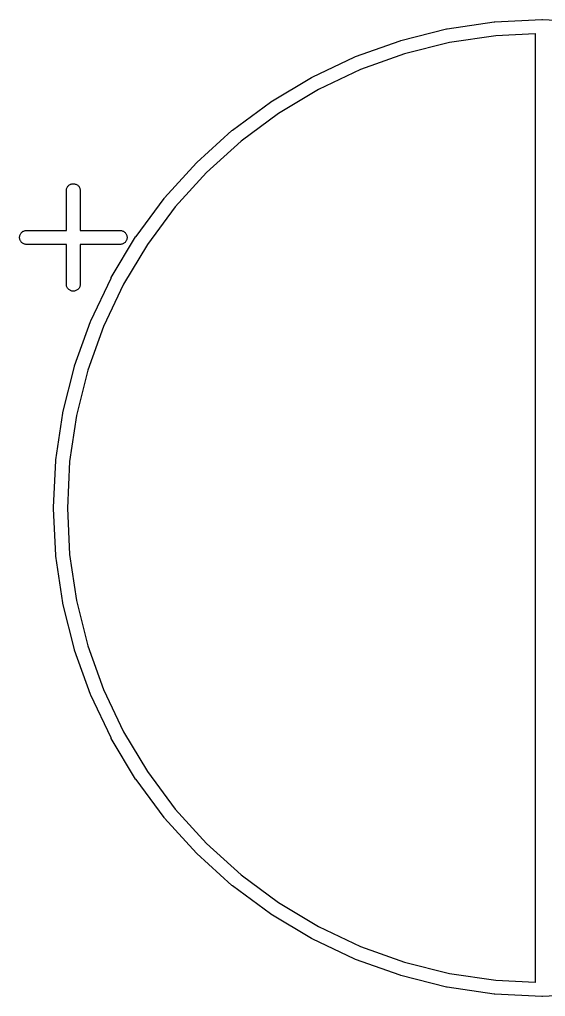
# Model space of a CAD drawing. Header units: metres. Extents: x 89 to 153, y -105 to 4.
# Drawn here: x 141.63 to 146.13, y -93.08 to -84.72 of the extents above; entities that cross this region are included whole.
import ezdxf

# ---------------------------------------------------------------- set-up
doc = ezdxf.new("R2010")
doc.units = ezdxf.units.M

msp = doc.modelspace()

# ---------------------------------------------------------------- linework, layer by layer
for points in [[(141.9205, -88.9029), (141.9205, -88.8971), (141.9404, -88.4933), (141.941, -88.4874), (142.0003, -88.0875), (142.0014, -88.0818), (142.0997, -87.6896), (142.1014, -87.684), (142.2376, -87.3033), (142.2398, -87.2979), (142.4127, -86.9324), (142.4154, -86.9272), (142.6233, -86.5805), (142.6265, -86.5756), (142.8674, -86.2508), (142.8711, -86.2463), (143.1426, -85.9468), (143.1468, -85.9426), (143.4463, -85.6711), (143.4508, -85.6674), (143.7756, -85.4265), (143.7805, -85.4233), (144.1272, -85.2154), (144.1324, -85.2127), (144.4979, -85.0398), (144.5033, -85.0376), (144.884, -84.9014), (144.8896, -84.8997), (145.2818, -84.8014), (145.2875, -84.8003), (145.6874, -84.741), (145.6933, -84.7404), (146.0971, -84.7205), (146.1029, -84.7205), (146.5067, -84.7404)], [(142.0396, -88.9), (142.0396, -88.9), (142.0396, -88.9), (142.0396, -88.9), (142.0396, -88.9), (142.0396, -88.9), (142.0396, -88.9), (142.0592, -89.298), (142.0592, -89.298), (142.0592, -89.298), (142.0592, -89.298), (142.0592, -89.298), (142.0592, -89.298), (142.0592, -89.298), (142.0592, -89.298), (142.1176, -89.6921), (142.1176, -89.6921), (142.1176, -89.6921), (142.1176, -89.6921), (142.1176, -89.6921), (142.1176, -89.6922), (142.1176, -89.6922), (142.1176, -89.6922), (142.2144, -90.0786), (142.2144, -90.0787), (142.2144, -90.0787), (142.2144, -90.0787), (142.2144, -90.0787), (142.2144, -90.0787), (142.2144, -90.0787), (142.2144, -90.0787), (142.3487, -90.4538), (142.3487, -90.4538), (142.3487, -90.4538), (142.3487, -90.4538), (142.3487, -90.4538), (142.3487, -90.4539), (142.3487, -90.4539), (142.3487, -90.4539), (142.519, -90.814), (142.519, -90.814), (142.519, -90.814), (142.519, -90.8141), (142.519, -90.8141), (142.5191, -90.8141), (142.5191, -90.8141), (142.5191, -90.8141), (142.7239, -91.1558), (142.7239, -91.1558), (142.7239, -91.1558), (142.7239, -91.1558), (142.7239, -91.1558), (142.7239, -91.1558), (142.7239, -91.1558), (142.7239, -91.1559), (142.9613, -91.4759), (142.9613, -91.4759), (142.9613, -91.4759), (142.9613, -91.4759), (142.9613, -91.4759), (142.9613, -91.4759), (142.9613, -91.4759), (142.9613, -91.4759), (143.2288, -91.7711), (143.2289, -91.7711), (143.2289, -91.7711), (143.2289, -91.7711), (143.2289, -91.7711), (143.2289, -91.7711), (143.2289, -91.7711), (143.2289, -91.7712), (143.5241, -92.0387), (143.5241, -92.0387), (143.5241, -92.0387), (143.5241, -92.0387), (143.5241, -92.0387), (143.5241, -92.0387), (143.5241, -92.0387), (143.5241, -92.0387), (143.8441, -92.2761), (143.8442, -92.2761), (143.8442, -92.2761), (143.8442, -92.2761), (143.8442, -92.2761), (143.8442, -92.2761), (143.8442, -92.2761), (143.8442, -92.2761), (144.1859, -92.4809), (144.1859, -92.4809), (144.1859, -92.4809), (144.1859, -92.481), (144.1859, -92.481), (144.186, -92.481), (144.186, -92.481), (144.186, -92.481), (144.5461, -92.6513), (144.5461, -92.6513), (144.5461, -92.6513), (144.5462, -92.6513), (144.5462, -92.6513), (144.5462, -92.6513), (144.5462, -92.6513), (144.5462, -92.6513), (144.9213, -92.7856), (144.9213, -92.7856), (144.9213, -92.7856), (144.9213, -92.7856), (144.9213, -92.7856), (144.9213, -92.7856), (144.9213, -92.7856), (144.9214, -92.7856), (145.3078, -92.8824), (145.3078, -92.8824), (145.3078, -92.8824), (145.3079, -92.8824), (145.3079, -92.8824), (145.3079, -92.8824), (145.3079, -92.8824), (145.3079, -92.8824), (145.702, -92.9408), (145.702, -92.9408), (145.702, -92.9408), (145.702, -92.9408), (145.702, -92.9408), (145.702, -92.9408), (145.702, -92.9408), (145.702, -92.9408), (146.0399, -92.9574), (146.04, -92.9574), (146.04, -92.9574), (146.04, -92.9574), (146.04, -92.9574), (146.04, -92.9574), (146.04, -92.9574), (146.04, -92.9574), (146.04, -92.9574), (146.04, -92.9574), (146.04, -92.9574), (146.04, -92.9574), (146.04, -92.9574), (146.04, -92.9574), (146.0401, -92.9574), (146.0401, -92.9574), (146.0401, -92.9574), (146.0401, -92.9574), (146.0401, -92.9574), (146.0401, -92.9574), (146.0401, -92.9574), (146.0401, -92.9574), (146.0401, -92.9574), (146.0401, -92.9574), (146.0401, -92.9574), (146.0401, -92.9574), (146.0402, -92.9574), (146.0402, -92.9574), (146.0402, -92.9574), (146.0402, -92.9574), (146.0402, -92.9574), (146.0402, -92.9574), (146.0402, -92.9574), (146.0402, -92.9574), (146.0402, -92.9574), (146.0402, -92.9574), (146.0402, -92.9574), (146.0402, -92.9574), (146.0402, -92.9574), (146.0403, -92.9574), (146.0403, -92.9574), (146.0403, -92.9574), (146.0403, -92.9573), (146.0403, -92.9573), (146.0403, -92.9573), (146.0403, -92.9573), (146.0403, -92.9573), (146.0403, -92.9573), (146.0403, -92.9573), (146.0403, -92.9573), (146.0403, -92.9573), (146.0403, -92.9573), (146.0403, -92.9573), (146.0403, -92.9573), (146.0403, -92.9573), (146.0403, -92.9573), (146.0404, -92.9573), (146.0404, -92.9573), (146.0404, -92.9573), (146.0404, -92.9572), (146.0404, -92.9572), (146.0404, -92.9572), (146.0404, -92.9572), (146.0404, -92.9572), (146.0404, -92.9572), (146.0404, -92.9572), (146.0404, -92.9572), (146.0404, -92.9572), (146.0404, -92.9572), (146.0404, -92.9572), (146.0404, -92.9572), (146.0404, -92.9572), (146.0404, -92.9571), (146.0404, -92.9571), (146.0404, -92.9571), (146.0404, -92.9571), (146.0404, -92.9571), (146.0404, -92.9571), (146.0404, -92.9571), (146.0404, -92.9571), (146.0405, -92.9571), (146.0405, -92.9571), (146.0405, -92.9571), (146.0405, -92.9571), (146.0405, -92.957), (146.0405, -92.957), (146.0405, -92.957), (146.0405, -92.957), (146.0405, -92.957), (146.0405, -92.957), (146.0405, -92.957), (146.0405, -92.957), (146.0405, -92.957), (146.0405, -92.957), (146.0405, -92.957), (146.0405, -92.957), (146.0405, -92.957), (146.0405, -92.9569), (146.0405, -84.8431), (146.0405, -84.843), (146.0405, -84.843), (146.0405, -84.843), (146.0405, -84.843), (146.0405, -84.843), (146.0405, -84.843), (146.0405, -84.843), (146.0405, -84.843), (146.0405, -84.843), (146.0405, -84.843), (146.0405, -84.843), (146.0405, -84.843), (146.0405, -84.843), (146.0405, -84.8429), (146.0405, -84.8429), (146.0405, -84.8429), (146.0405, -84.8429), (146.0404, -84.8429), (146.0404, -84.8429), (146.0404, -84.8429), (146.0404, -84.8429), (146.0404, -84.8429), (146.0404, -84.8429), (146.0404, -84.8429), (146.0404, -84.8429), (146.0404, -84.8428), (146.0404, -84.8428), (146.0404, -84.8428), (146.0404, -84.8428), (146.0404, -84.8428), (146.0404, -84.8428), (146.0404, -84.8428), (146.0404, -84.8428), (146.0404, -84.8428), (146.0404, -84.8428), (146.0404, -84.8428), (146.0404, -84.8428), (146.0404, -84.8428), (146.0404, -84.8427), (146.0404, -84.8427), (146.0404, -84.8427), (146.0403, -84.8427), (146.0403, -84.8427), (146.0403, -84.8427), (146.0403, -84.8427), (146.0403, -84.8427), (146.0403, -84.8427), (146.0403, -84.8427), (146.0403, -84.8427), (146.0403, -84.8427), (146.0403, -84.8427), (146.0403, -84.8427), (146.0403, -84.8427), (146.0403, -84.8427), (146.0403, -84.8427), (146.0403, -84.8426), (146.0403, -84.8426), (146.0403, -84.8426), (146.0402, -84.8426), (146.0402, -84.8426), (146.0402, -84.8426), (146.0402, -84.8426), (146.0402, -84.8426), (146.0402, -84.8426), (146.0402, -84.8426), (146.0402, -84.8426), (146.0402, -84.8426), (146.0402, -84.8426), (146.0402, -84.8426), (146.0402, -84.8426), (146.0402, -84.8426), (146.0401, -84.8426), (146.0401, -84.8426), (146.0401, -84.8426), (146.0401, -84.8426), (146.0401, -84.8426), (146.0401, -84.8426), (146.0401, -84.8426), (146.0401, -84.8426), (146.0401, -84.8426), (146.0401, -84.8426), (146.0401, -84.8426), (146.0401, -84.8426), (146.04, -84.8426), (146.04, -84.8426), (146.04, -84.8426), (146.04, -84.8426), (146.04, -84.8426), (146.04, -84.8426), (146.04, -84.8426), (146.04, -84.8426), (146.04, -84.8426), (146.04, -84.8426), (146.04, -84.8426), (146.04, -84.8426), (146.04, -84.8426), (146.0399, -84.8426), (145.702, -84.8592), (145.702, -84.8592), (145.702, -84.8592), (145.702, -84.8592), (145.702, -84.8592), (145.702, -84.8592), (145.702, -84.8592), (145.702, -84.8592), (145.3079, -84.9176), (145.3079, -84.9176), (145.3079, -84.9176), (145.3079, -84.9176), (145.3079, -84.9176), (145.3078, -84.9176), (145.3078, -84.9176), (145.3078, -84.9176), (144.9214, -85.0144), (144.9213, -85.0144), (144.9213, -85.0144), (144.9213, -85.0144), (144.9213, -85.0144), (144.9213, -85.0144), (144.9213, -85.0144), (144.9213, -85.0144), (144.5462, -85.1487), (144.5462, -85.1487), (144.5462, -85.1487), (144.5462, -85.1487), (144.5462, -85.1487), (144.5461, -85.1487), (144.5461, -85.1487), (144.5461, -85.1487), (144.186, -85.319), (144.186, -85.319), (144.186, -85.319), (144.1859, -85.319), (144.1859, -85.319), (144.1859, -85.3191), (144.1859, -85.3191), (144.1859, -85.3191), (143.8442, -85.5239), (143.8442, -85.5239), (143.8442, -85.5239), (143.8442, -85.5239), (143.8442, -85.5239), (143.8442, -85.5239), (143.8442, -85.5239), (143.8441, -85.5239), (143.5241, -85.7613), (143.5241, -85.7613), (143.5241, -85.7613), (143.5241, -85.7613), (143.5241, -85.7613), (143.5241, -85.7613), (143.5241, -85.7613), (143.5241, -85.7613), (143.2289, -86.0288), (143.2289, -86.0289), (143.2289, -86.0289), (143.2289, -86.0289), (143.2289, -86.0289), (143.2289, -86.0289), (143.2289, -86.0289), (143.2288, -86.0289), (142.9613, -86.3241), (142.9613, -86.3241), (142.9613, -86.3241), (142.9613, -86.3241), (142.9613, -86.3241), (142.9613, -86.3241), (142.9613, -86.3241), (142.9613, -86.3241), (142.7239, -86.6441), (142.7239, -86.6442), (142.7239, -86.6442), (142.7239, -86.6442), (142.7239, -86.6442), (142.7239, -86.6442), (142.7239, -86.6442), (142.7239, -86.6442), (142.5191, -86.9859), (142.5191, -86.9859), (142.5191, -86.9859), (142.519, -86.9859), (142.519, -86.9859), (142.519, -86.986), (142.519, -86.986), (142.519, -86.986), (142.3487, -87.3461), (142.3487, -87.3461), (142.3487, -87.3461), (142.3487, -87.3462), (142.3487, -87.3462), (142.3487, -87.3462), (142.3487, -87.3462), (142.3487, -87.3462), (142.2144, -87.7213), (142.2144, -87.7213), (142.2144, -87.7213), (142.2144, -87.7213), (142.2144, -87.7213), (142.2144, -87.7213), (142.2144, -87.7213), (142.2144, -87.7214), (142.1176, -88.1078), (142.1176, -88.1078), (142.1176, -88.1078), (142.1176, -88.1079), (142.1176, -88.1079), (142.1176, -88.1079), (142.1176, -88.1079), (142.1176, -88.1079), (142.0592, -88.502), (142.0592, -88.502), (142.0592, -88.502), (142.0592, -88.502), (142.0592, -88.502), (142.0592, -88.502), (142.0592, -88.502), (142.0592, -88.502), (142.0396, -88.9), (142.0396, -88.9)], [(141.6675, -86.64), (141.6622, -86.6375), (141.6572, -86.6345), (141.6525, -86.631), (141.6482, -86.6271), (141.6443, -86.6228), (141.6408, -86.6181), (141.6378, -86.6131), (141.6353, -86.6078), (141.6333, -86.6023), (141.6319, -86.5966), (141.6311, -86.5908), (141.6308, -86.585), (141.6311, -86.5792), (141.6319, -86.5734), (141.6333, -86.5677), (141.6353, -86.5622), (141.6378, -86.5569), (141.6408, -86.5519), (141.6443, -86.5472), (141.6482, -86.5429), (141.6525, -86.539), (141.6572, -86.5355), (141.6622, -86.5325), (141.6675, -86.53), (141.673, -86.528), (141.6787, -86.5266), (141.6845, -86.5258), (141.6903, -86.5255), (142.0303, -86.5255), (142.0303, -86.5255), (142.0303, -86.5255), (142.0303, -86.5255), (142.0303, -86.5255), (142.0303, -86.5255), (142.0303, -86.5255), (142.0303, -86.5255), (142.0303, -86.5255), (142.0303, -86.5255), (142.0303, -86.5255), (142.0304, -86.5255), (142.0304, -86.5255), (142.0304, -86.5255), (142.0304, -86.5255), (142.0304, -86.5255), (142.0304, -86.5255), (142.0304, -86.5255), (142.0304, -86.5254), (142.0304, -86.5254), (142.0304, -86.5254), (142.0304, -86.5254), (142.0304, -86.5254), (142.0305, -86.5254), (142.0305, -86.5254), (142.0305, -86.5254), (142.0305, -86.5254), (142.0305, -86.5254), (142.0305, -86.5254), (142.0305, -86.5254), (142.0305, -86.5254), (142.0305, -86.5254), (142.0305, -86.5254), (142.0305, -86.5254), (142.0305, -86.5254), (142.0305, -86.5254), (142.0305, -86.5254), (142.0305, -86.5254), (142.0306, -86.5254), (142.0306, -86.5254), (142.0306, -86.5254), (142.0306, -86.5254), (142.0306, -86.5254), (142.0306, -86.5254), (142.0306, -86.5253), (142.0306, -86.5253), (142.0306, -86.5253), (142.0306, -86.5253), (142.0306, -86.5253), (142.0306, -86.5253), (142.0306, -86.5253), (142.0306, -86.5253), (142.0306, -86.5253), (142.0307, -86.5253), (142.0307, -86.5253), (142.0307, -86.5253), (142.0307, -86.5253), (142.0307, -86.5253), (142.0307, -86.5253), (142.0307, -86.5253), (142.0307, -86.5252), (142.0307, -86.5252), (142.0307, -86.5252), (142.0307, -86.5252), (142.0307, -86.5252), (142.0307, -86.5252), (142.0307, -86.5252), (142.0307, -86.5252), (142.0307, -86.5252), (142.0307, -86.5252), (142.0307, -86.5252), (142.0307, -86.5252), (142.0307, -86.5252), (142.0307, -86.5252), (142.0307, -86.5251), (142.0307, -86.5251), (142.0307, -86.5251), (142.0307, -86.5251), (142.0308, -86.5251), (142.0308, -86.5251), (142.0308, -86.5251), (142.0308, -86.5251), (142.0308, -86.5251), (142.0308, -86.5251), (142.0308, -86.5251), (142.0308, -86.5251), (142.0308, -86.5251), (142.0308, -86.525), (142.0308, -86.525), (142.0308, -86.525), (142.0308, -86.525), (142.0308, -86.525), (142.0308, -86.525), (142.0308, -86.525), (142.0308, -86.525), (142.0308, -86.525), (142.0308, -86.525), (142.0308, -86.525), (142.0308, -86.185), (142.0311, -86.1792), (142.0319, -86.1734), (142.0333, -86.1677), (142.0353, -86.1622), (142.0378, -86.1569), (142.0408, -86.1519), (142.0443, -86.1472), (142.0482, -86.1429), (142.0525, -86.139), (142.0572, -86.1355), (142.0622, -86.1325), (142.0675, -86.13), (142.073, -86.128), (142.0787, -86.1266), (142.0845, -86.1258), (142.0903, -86.1255), (142.0961, -86.1258), (142.1019, -86.1266), (142.1076, -86.128), (142.1131, -86.13), (142.1184, -86.1325), (142.1234, -86.1355), (142.1281, -86.139), (142.1324, -86.1429), (142.1363, -86.1472), (142.1398, -86.1519), (142.1428, -86.1569), (142.1453, -86.1622), (142.1473, -86.1677), (142.1487, -86.1734), (142.1495, -86.1792), (142.1498, -86.185), (142.1498, -86.525), (142.1498, -86.525), (142.1498, -86.525), (142.1498, -86.525), (142.1498, -86.525), (142.1498, -86.525), (142.1498, -86.525), (142.1498, -86.525), (142.1498, -86.525), (142.1498, -86.525), (142.1498, -86.525), (142.1498, -86.5251), (142.1498, -86.5251), (142.1498, -86.5251), (142.1498, -86.5251), (142.1498, -86.5251), (142.1498, -86.5251), (142.1499, -86.5251), (142.1499, -86.5251), (142.1499, -86.5251), (142.1499, -86.5251), (142.1499, -86.5251), (142.1499, -86.5251), (142.1499, -86.5251), (142.1499, -86.5252), (142.1499, -86.5252), (142.1499, -86.5252), (142.1499, -86.5252), (142.1499, -86.5252), (142.1499, -86.5252), (142.1499, -86.5252), (142.1499, -86.5252), (142.1499, -86.5252), (142.1499, -86.5252), (142.1499, -86.5252), (142.1499, -86.5252), (142.1499, -86.5252), (142.1499, -86.5252), (142.1499, -86.5253), (142.1499, -86.5253), (142.1499, -86.5253), (142.1499, -86.5253), (142.1499, -86.5253), (142.1499, -86.5253), (142.15, -86.5253), (142.15, -86.5253), (142.15, -86.5253), (142.15, -86.5253), (142.15, -86.5253), (142.15, -86.5253), (142.15, -86.5253), (142.15, -86.5253), (142.15, -86.5253), (142.15, -86.5253), (142.15, -86.5254), (142.15, -86.5254), (142.15, -86.5254), (142.15, -86.5254), (142.15, -86.5254), (142.15, -86.5254), (142.1501, -86.5254), (142.1501, -86.5254), (142.1501, -86.5254), (142.1501, -86.5254), (142.1501, -86.5254), (142.1501, -86.5254), (142.1501, -86.5254), (142.1501, -86.5254), (142.1501, -86.5254), (142.1501, -86.5254), (142.1501, -86.5254), (142.1501, -86.5254), (142.1501, -86.5254), (142.1501, -86.5254), (142.1502, -86.5254), (142.1502, -86.5254), (142.1502, -86.5254), (142.1502, -86.5254), (142.1502, -86.5254), (142.1502, -86.5254), (142.1502, -86.5255), (142.1502, -86.5255), (142.1502, -86.5255), (142.1502, -86.5255), (142.1502, -86.5255), (142.1502, -86.5255), (142.1502, -86.5255), (142.1503, -86.5255), (142.1503, -86.5255), (142.1503, -86.5255), (142.1503, -86.5255), (142.1503, -86.5255), (142.1503, -86.5255), (142.1503, -86.5255), (142.1503, -86.5255), (142.1503, -86.5255), (142.1503, -86.5255), (142.1503, -86.5255), (142.4903, -86.5255), (142.4961, -86.5258), (142.5019, -86.5266), (142.5076, -86.528), (142.5131, -86.53), (142.5184, -86.5325), (142.5234, -86.5355), (142.5281, -86.539), (142.5324, -86.5429), (142.5363, -86.5472), (142.5398, -86.5519), (142.5428, -86.5569), (142.5453, -86.5622), (142.5473, -86.5677), (142.5487, -86.5734), (142.5495, -86.5792), (142.5498, -86.585), (142.5495, -86.5908), (142.5487, -86.5966), (142.5473, -86.6023), (142.5453, -86.6078), (142.5428, -86.6131), (142.5398, -86.6181), (142.5363, -86.6228), (142.5324, -86.6271), (142.5281, -86.631), (142.5234, -86.6345), (142.5184, -86.6375), (142.5131, -86.64), (142.5076, -86.642), (142.5019, -86.6434), (142.4961, -86.6442), (142.4903, -86.6445), (142.1503, -86.6445), (142.1503, -86.6445), (142.1503, -86.6445), (142.1503, -86.6445), (142.1503, -86.6445), (142.1503, -86.6445), (142.1503, -86.6445), (142.1503, -86.6445), (142.1503, -86.6445), (142.1503, -86.6445), (142.1503, -86.6445), (142.1502, -86.6445), (142.1502, -86.6445), (142.1502, -86.6445), (142.1502, -86.6445), (142.1502, -86.6445), (142.1502, -86.6445), (142.1502, -86.6445), (142.1502, -86.6446), (142.1502, -86.6446), (142.1502, -86.6446), (142.1502, -86.6446), (142.1502, -86.6446), (142.1502, -86.6446), (142.1501, -86.6446), (142.1501, -86.6446), (142.1501, -86.6446), (142.1501, -86.6446), (142.1501, -86.6446), (142.1501, -86.6446), (142.1501, -86.6446), (142.1501, -86.6446), (142.1501, -86.6446), (142.1501, -86.6446), (142.1501, -86.6446), (142.1501, -86.6446), (142.1501, -86.6446), (142.1501, -86.6446), (142.15, -86.6446), (142.15, -86.6446), (142.15, -86.6446), (142.15, -86.6446), (142.15, -86.6446), (142.15, -86.6446), (142.15, -86.6447), (142.15, -86.6447), (142.15, -86.6447), (142.15, -86.6447), (142.15, -86.6447), (142.15, -86.6447), (142.15, -86.6447), (142.15, -86.6447), (142.15, -86.6447), (142.15, -86.6447), (142.1499, -86.6447), (142.1499, -86.6447), (142.1499, -86.6447), (142.1499, -86.6447), (142.1499, -86.6447), (142.1499, -86.6447), (142.1499, -86.6448), (142.1499, -86.6448), (142.1499, -86.6448), (142.1499, -86.6448), (142.1499, -86.6448), (142.1499, -86.6448), (142.1499, -86.6448), (142.1499, -86.6448), (142.1499, -86.6448), (142.1499, -86.6448), (142.1499, -86.6448), (142.1499, -86.6448), (142.1499, -86.6448), (142.1499, -86.6448), (142.1499, -86.6449), (142.1499, -86.6449), (142.1499, -86.6449), (142.1499, -86.6449), (142.1499, -86.6449), (142.1499, -86.6449), (142.1499, -86.6449), (142.1498, -86.6449), (142.1498, -86.6449), (142.1498, -86.6449), (142.1498, -86.6449), (142.1498, -86.6449), (142.1498, -86.6449), (142.1498, -86.645), (142.1498, -86.645), (142.1498, -86.645), (142.1498, -86.645), (142.1498, -86.645), (142.1498, -86.645), (142.1498, -86.645), (142.1498, -86.645), (142.1498, -86.645), (142.1498, -86.645), (142.1498, -86.645), (142.1498, -86.985), (142.1495, -86.9908), (142.1487, -86.9966), (142.1473, -87.0023), (142.1453, -87.0078), (142.1428, -87.0131), (142.1398, -87.0181), (142.1363, -87.0228), (142.1324, -87.0271), (142.1281, -87.031), (142.1234, -87.0345), (142.1184, -87.0375), (142.1131, -87.04), (142.1076, -87.042), (142.1019, -87.0434), (142.0961, -87.0442), (142.0903, -87.0445), (142.0845, -87.0442), (142.0787, -87.0434), (142.073, -87.042), (142.0675, -87.04), (142.0622, -87.0375), (142.0572, -87.0345), (142.0525, -87.031), (142.0482, -87.0271), (142.0443, -87.0228), (142.0408, -87.0181), (142.0378, -87.0131), (142.0353, -87.0078), (142.0333, -87.0023), (142.0319, -86.9966), (142.0311, -86.9908), (142.0308, -86.985), (142.0308, -86.645), (142.0308, -86.645), (142.0308, -86.645), (142.0308, -86.645), (142.0308, -86.645), (142.0308, -86.645), (142.0308, -86.645), (142.0308, -86.645), (142.0308, -86.645), (142.0308, -86.645), (142.0308, -86.645), (142.0308, -86.6449), (142.0308, -86.6449), (142.0308, -86.6449), (142.0308, -86.6449), (142.0308, -86.6449), (142.0308, -86.6449), (142.0308, -86.6449), (142.0308, -86.6449), (142.0308, -86.6449), (142.0307, -86.6449), (142.0307, -86.6449), (142.0307, -86.6449), (142.0307, -86.6449), (142.0307, -86.6448), (142.0307, -86.6448), (142.0307, -86.6448), (142.0307, -86.6448), (142.0307, -86.6448), (142.0307, -86.6448), (142.0307, -86.6448), (142.0307, -86.6448), (142.0307, -86.6448), (142.0307, -86.6448), (142.0307, -86.6448), (142.0307, -86.6448), (142.0307, -86.6448), (142.0307, -86.6448), (142.0307, -86.6447), (142.0307, -86.6447), (142.0307, -86.6447), (142.0307, -86.6447), (142.0307, -86.6447), (142.0307, -86.6447), (142.0307, -86.6447), (142.0306, -86.6447), (142.0306, -86.6447), (142.0306, -86.6447), (142.0306, -86.6447), (142.0306, -86.6447), (142.0306, -86.6447), (142.0306, -86.6447), (142.0306, -86.6447), (142.0306, -86.6447), (142.0306, -86.6446), (142.0306, -86.6446), (142.0306, -86.6446), (142.0306, -86.6446), (142.0306, -86.6446), (142.0306, -86.6446), (142.0305, -86.6446), (142.0305, -86.6446), (142.0305, -86.6446), (142.0305, -86.6446), (142.0305, -86.6446), (142.0305, -86.6446), (142.0305, -86.6446), (142.0305, -86.6446), (142.0305, -86.6446), (142.0305, -86.6446), (142.0305, -86.6446), (142.0305, -86.6446), (142.0305, -86.6446), (142.0305, -86.6446), (142.0305, -86.6446), (142.0304, -86.6446), (142.0304, -86.6446), (142.0304, -86.6446), (142.0304, -86.6446), (142.0304, -86.6446), (142.0304, -86.6445), (142.0304, -86.6445), (142.0304, -86.6445), (142.0304, -86.6445), (142.0304, -86.6445), (142.0304, -86.6445), (142.0304, -86.6445), (142.0303, -86.6445), (142.0303, -86.6445), (142.0303, -86.6445), (142.0303, -86.6445), (142.0303, -86.6445), (142.0303, -86.6445), (142.0303, -86.6445), (142.0303, -86.6445), (142.0303, -86.6445), (142.0303, -86.6445), (142.0303, -86.6445), (141.6903, -86.6445), (141.6845, -86.6442), (141.6787, -86.6434), (141.673, -86.642), (141.6675, -86.64)], [(146.5067, -93.0596), (146.1029, -93.0795), (146.0971, -93.0795), (145.6933, -93.0596), (145.6874, -93.059), (145.2875, -92.9997), (145.2818, -92.9986), (144.8896, -92.9003), (144.884, -92.8986), (144.5033, -92.7624), (144.4979, -92.7602), (144.1324, -92.5873), (144.1272, -92.5846), (143.7805, -92.3767), (143.7756, -92.3735), (143.4508, -92.1326), (143.4463, -92.1289), (143.1468, -91.8574), (143.1426, -91.8532), (142.8711, -91.5537), (142.8674, -91.5492), (142.6265, -91.2244), (142.6233, -91.2195), (142.4154, -90.8728), (142.4127, -90.8676), (142.2398, -90.5021), (142.2376, -90.4967), (142.1014, -90.116), (142.0997, -90.1104), (142.0014, -89.7182), (142.0003, -89.7125), (141.941, -89.3126), (141.9404, -89.3067), (141.9205, -88.9029)]]:
    msp.add_lwpolyline(points)

doc.saveas('drawing.dxf')
